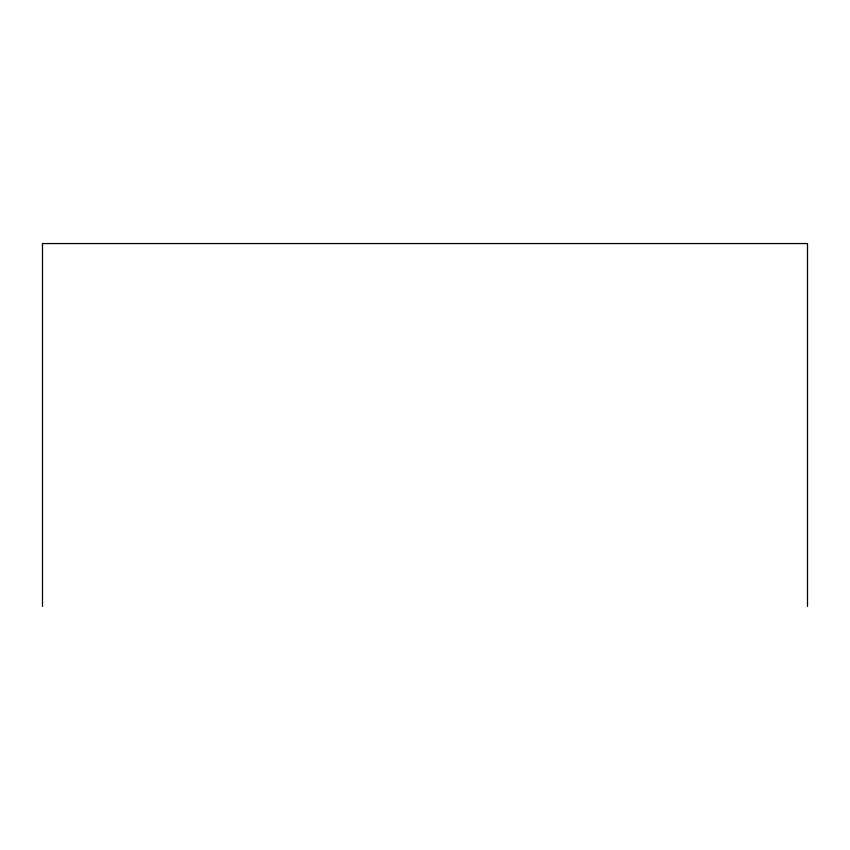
<?xml version="1.0" encoding="UTF-8"?>
<svg xmlns="http://www.w3.org/2000/svg" width="850" height="850" viewBox="0 0 850 850"><rect width="100%" height="100%" fill="white"/><g stroke="black" fill="none" stroke-linecap="round" stroke-linejoin="round"><path stroke-width="1.27" d="M807.5 606.443L807.5 243.557L42.5 243.557L42.5 606.443"/></g></svg>
